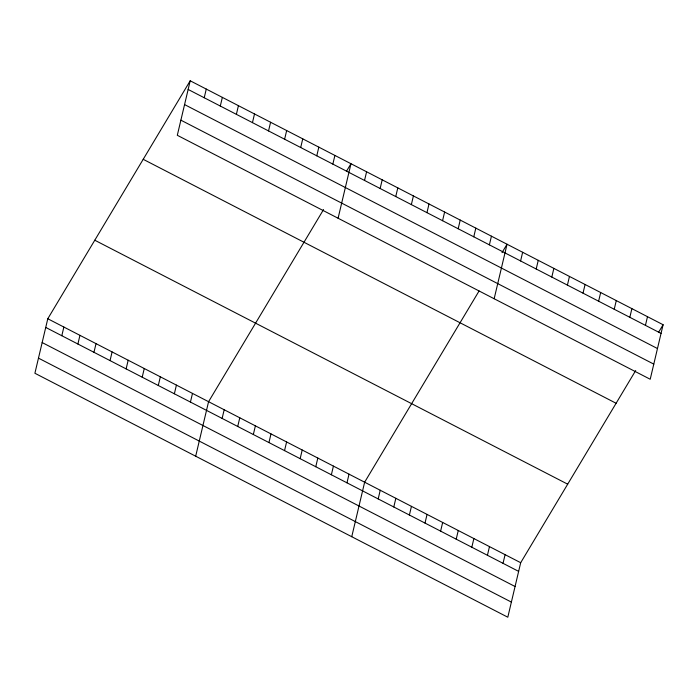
<?xml version="1.0" encoding="UTF-8"?>
<svg xmlns="http://www.w3.org/2000/svg" width="698" height="698" viewBox="0 0 698 698"><rect width="100%" height="100%" fill="white"/><g stroke="black" fill="none" stroke-linecap="round" stroke-linejoin="round"><path stroke-width="1.05" d="M190.196 80.785L177.309 135.29L650.213 379.25L663.1 324.736L190.196 80.785L47.787 318.75L34.9 373.264L507.804 617.215L520.691 562.71L635.686 370.551M61.817 335.721L63.867 327.048M77.888 344.018L79.947 335.337M93.968 352.316L96.019 343.634M110.048 360.604L112.099 351.932M126.129 368.902L128.179 360.22M204.226 97.755L206.276 89.074M142.209 377.199L144.259 368.518M220.298 106.052L222.357 97.371M158.289 385.488L160.339 376.815M236.378 114.341L238.428 105.668M174.36 393.785L176.419 385.104M252.458 122.639L254.508 113.957M190.441 402.083L192.491 393.402M268.538 130.936L270.588 122.255M195.684 456.204L208.571 401.699L323.567 209.54M284.618 139.225L286.669 130.552M222.13 418.425L224.18 409.743M300.698 147.522L302.749 138.841M237.73 426.478L239.78 417.797M316.779 155.82L318.829 147.138M253.339 434.522L255.389 425.85M332.85 164.109L334.9 155.436M268.948 442.576L270.999 433.894M338.094 218.238L350.981 163.725L346.505 171.211M284.548 450.629L286.599 441.947M364.539 180.459L366.59 171.778M300.157 458.673L302.208 450.001M380.14 188.504L382.199 179.831M315.766 466.726L317.817 458.054M395.749 196.557L397.799 187.875M331.367 474.78L333.417 466.098M411.358 204.61L413.408 195.929M346.976 482.833L349.026 474.151M426.958 212.663L429.008 203.982M351.748 536.71L364.635 482.205L479.072 290.979M442.567 220.708L444.617 212.035M378.185 498.93L380.236 490.249M458.176 228.761L460.226 220.079M393.794 506.984L395.845 498.302M473.776 236.814L475.827 228.133M409.394 515.028L411.445 506.355M489.385 244.858L491.436 236.186M425.003 523.081L427.054 514.4M494.158 298.744L507.045 244.23L502.01 252.65M440.613 531.134L442.663 522.453M520.595 260.965L522.645 252.283M456.213 539.179L458.263 530.506M536.204 269.009L538.254 260.337M471.822 547.232L473.872 538.559M551.804 277.062L553.863 268.381M487.431 555.285L489.481 546.604M567.413 285.116L569.463 276.434M503.031 563.338L505.082 554.657M583.022 293.16L585.072 284.487M598.622 301.213L600.673 292.541M614.231 309.266L616.282 300.585M629.84 317.32L631.891 308.638M645.441 325.364L647.491 316.691M658.624 332.222L663.1 324.736M188.146 89.457L661.05 333.417M184.569 104.587L657.472 348.538M180.887 120.169L653.79 364.12M143.203 159.31L616.107 403.269M94.78 240.225L567.683 484.176M47.787 318.75L520.691 562.71M45.736 327.432L518.64 571.383M42.159 342.552L515.063 586.512M38.477 358.135L511.381 602.095"/></g></svg>
